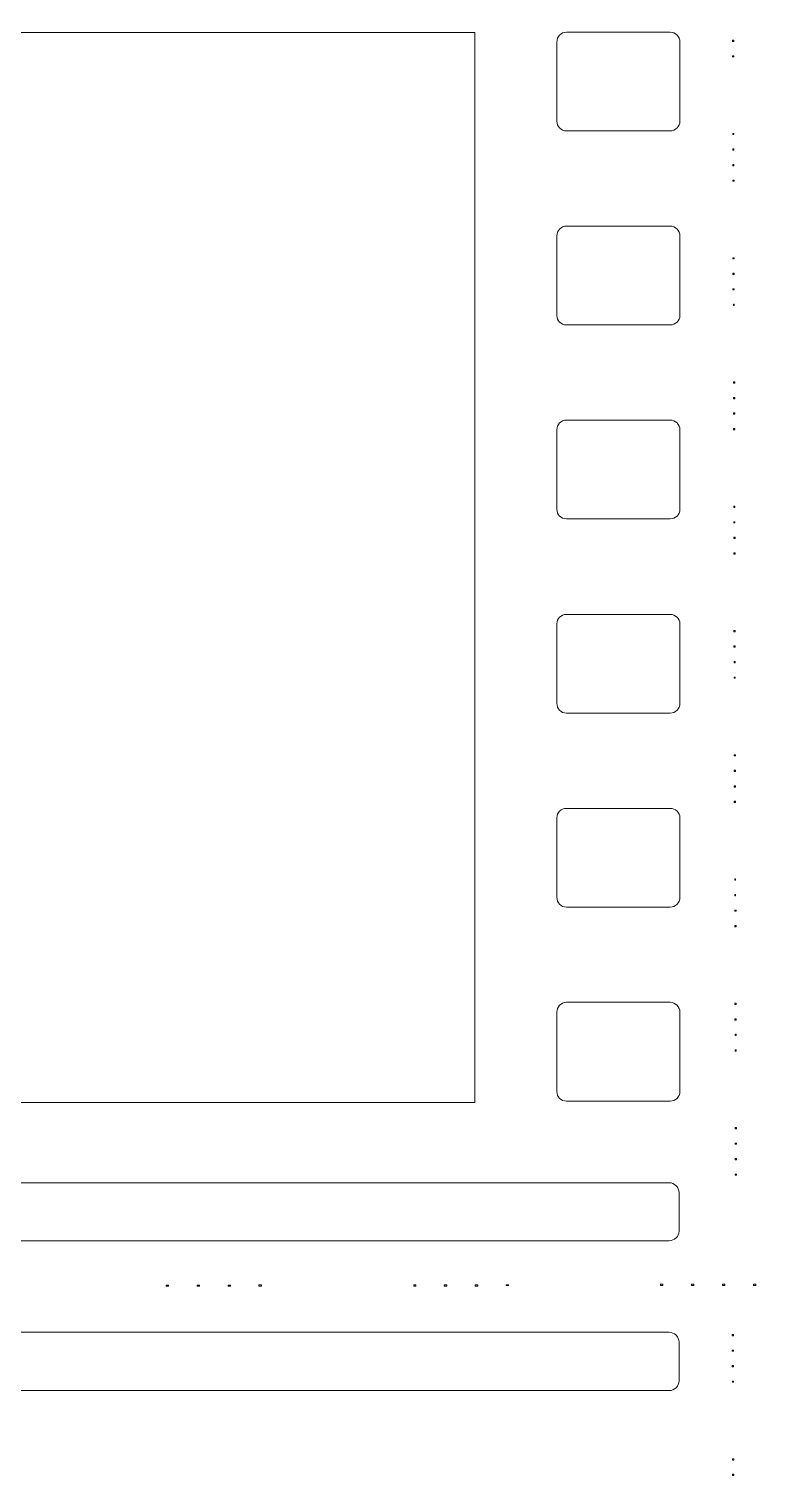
# Model space of a CAD drawing. Header units: centimetres. Extents: x -7.3 to 7.2, y -9.5 to 9.5.
# Drawn here: x -5.912 to -4.548, y -4.366 to -1.694 of the extents above; entities that cross this region are included whole.
import ezdxf

# ---------------------------------------------------------------- set-up
doc = ezdxf.new("R2010")
doc.units = ezdxf.units.CM
doc.header["$MEASUREMENT"] = 0
doc.layers.add('Layer 1', color=7, linetype='Continuous')

msp = doc.modelspace()

# ---------------------------------------------------------------- linework, layer by layer
at = {"layer": 'Layer 1', "lineweight": 9}
for points, knots in [([(-4.46691, 9.52087), (-4.46691, 9.52087), (-4.57605, 9.34393), (-4.57605, 9.34393), (-4.57605, 9.34393), (-4.57605, 9.34393), (-4.61905, 9.34393), (-4.61905, 9.34393), (-4.61905, 9.34393), (-4.61905, 9.34393), (-7.29051, 9.34393), (-7.29051, 9.34393), (-7.29051, 9.34393), (-7.29051, 9.34393), (-7.29051, -9.34393), (-7.29051, -9.34393), (-7.29051, -9.34393), (-7.29051, -9.34393), (-4.61905, -9.34393), (-4.61905, -9.34393), (-4.61905, -9.34393), (-4.61905, -9.34393), (-4.57605, -9.34393), (-4.57605, -9.34393), (-4.57605, -9.34393), (-4.57605, -9.34393), (-4.46691, -9.52004), (-4.46691, -9.52004), (-4.46691, -9.52004), (-4.46691, -9.52004), (-2.11956, -9.52004), (-2.11956, -9.52004), (-2.11956, -9.52004), (-2.11956, -9.52004), (-2.02778, -9.34393), (-2.02778, -9.34393), (-2.02778, -9.34393), (-2.02778, -9.34393), (-1.95172, -9.34393), (-1.95172, -9.34393), (-1.95172, -9.34393), (-1.95172, -9.34393), (-1.95172, -9.28026), (-1.95172, -9.28026), (-1.95172, -9.28026), (-1.95172, -9.28026), (-1.79214, -9.19675), (-1.79214, -9.19675), (-1.79214, -9.19675), (-1.79214, -9.19675), (-1.79214, -6.8494), (-1.79214, -6.8494), (-1.79214, -6.8494), (-1.79214, -6.8494), (-1.95172, -6.75101), (-1.95172, -6.75101), (-1.95172, -6.75101), (-1.95172, -6.75101), (-1.94841, -6.5997), (-1.94841, -6.5997), (-1.94841, -6.5997), (-1.94841, -6.5997), (-1.78883, -6.50131), (-1.78883, -6.50131), (-1.78883, -6.50131), (-1.78883, -6.50131), (-1.78883, -4.15396), (-1.78883, -4.15396), (-1.78883, -4.15396), (-1.78883, -4.15396), (-1.94841, -4.0721), (-1.94841, -4.0721), (-1.94841, -4.0721), (-1.94841, -4.0721), (-1.94841, -3.92989), (-1.94841, -3.92989), (-1.94841, -3.92989), (-1.94841, -3.92989), (-1.78883, -3.83232), (-1.78883, -3.83232), (-1.78883, -3.83232), (-1.78883, -3.83232), (-1.78883, -1.48497), (-1.78883, -1.48497), (-1.78883, -1.48497), (-1.78883, -1.48497), (-1.94841, -1.40229), (-1.94841, -1.40229), (-1.94841, -1.40229), (-1.94841, -1.40229), (-1.94841, -1.26008), (-1.94841, -1.26008), (-1.94841, -1.26008), (-1.94841, -1.26008), (-1.78883, -1.16169), (-1.78883, -1.16169), (-1.78883, -1.16169), (-1.78883, -1.16169), (-1.78883, 1.18484), (-1.78883, 1.18484), (-1.78883, 1.18484), (-1.78883, 1.18484), (-1.94841, 1.26752), (-1.94841, 1.26752), (-1.94841, 1.26752), (-1.94841, 1.26752), (-1.94841, 1.40891), (-1.94841, 1.40891), (-1.94841, 1.40891), (-1.94841, 1.40891), (-1.78883, 1.50647), (-1.78883, 1.50647), (-1.78883, 1.50647), (-1.78883, 1.50647), (-1.78883, 3.85382), (-1.78883, 3.85382), (-1.78883, 3.85382), (-1.78883, 3.85382), (-1.94841, 3.9365), (-1.94841, 3.9365), (-1.94841, 3.9365), (-1.94841, 3.9365), (-1.94841, 4.07872), (-1.94841, 4.07872), (-1.94841, 4.07872), (-1.94841, 4.07872), (-1.78883, 4.17711), (-1.78883, 4.17711), (-1.78883, 4.17711), (-1.78883, 4.17711), (-1.78883, 6.52363), (-1.78883, 6.52363), (-1.78883, 6.52363), (-1.78883, 6.52363), (-1.94841, 6.60632), (-1.94841, 6.60632), (-1.94841, 6.60632), (-1.94841, 6.60632), (-1.95172, 6.75184), (-1.95172, 6.75184), (-1.95172, 6.75184), (-1.95172, 6.75184), (-1.79214, 6.85023), (-1.79214, 6.85023), (-1.79214, 6.85023), (-1.79214, 6.85023), (-1.79214, 9.19758), (-1.79214, 9.19758), (-1.79214, 9.19758), (-1.79214, 9.19758), (-1.95172, 9.28026), (-1.95172, 9.28026), (-1.95172, 9.28026), (-1.95172, 9.28026), (-1.95172, 9.34393), (-1.95172, 9.34393), (-1.95172, 9.34393), (-1.95172, 9.34393), (-2.02778, 9.34393), (-2.02778, 9.34393), (-2.02778, 9.34393), (-2.02778, 9.34393), (-2.11956, 9.52087), (-2.11956, 9.52087), (-2.11956, 9.52087), (-2.11956, 9.52087), (-4.46691, 9.52087), (-4.46691, 9.52087)], [0, 0, 0, 0, 0.0232558, 0.0232558, 0.0232558, 0.0232558, 0.0465116, 0.0465116, 0.0465116, 0.0465116, 0.0697674, 0.0697674, 0.0697674, 0.0697674, 0.0930233, 0.0930233, 0.0930233, 0.0930233, 0.1162791, 0.1162791, 0.1162791, 0.1162791, 0.1395349, 0.1395349, 0.1395349, 0.1395349, 0.1627907, 0.1627907, 0.1627907, 0.1627907, 0.1860465, 0.1860465, 0.1860465, 0.1860465, 0.2093023, 0.2093023, 0.2093023, 0.2093023, 0.2325581, 0.2325581, 0.2325581, 0.2325581, 0.255814, 0.255814, 0.255814, 0.255814, 0.2790698, 0.2790698, 0.2790698, 0.2790698, 0.3023256, 0.3023256, 0.3023256, 0.3023256, 0.3255814, 0.3255814, 0.3255814, 0.3255814, 0.3488372, 0.3488372, 0.3488372, 0.3488372, 0.372093, 0.372093, 0.372093, 0.372093, 0.3953488, 0.3953488, 0.3953488, 0.3953488, 0.4186047, 0.4186047, 0.4186047, 0.4186047, 0.4418605, 0.4418605, 0.4418605, 0.4418605, 0.4651163, 0.4651163, 0.4651163, 0.4651163, 0.4883721, 0.4883721, 0.4883721, 0.4883721, 0.5116279, 0.5116279, 0.5116279, 0.5116279, 0.5348837, 0.5348837, 0.5348837, 0.5348837, 0.5581395, 0.5581395, 0.5581395, 0.5581395, 0.5813953, 0.5813953, 0.5813953, 0.5813953, 0.6046512, 0.6046512, 0.6046512, 0.6046512, 0.627907, 0.627907, 0.627907, 0.627907, 0.6511628, 0.6511628, 0.6511628, 0.6511628, 0.6744186, 0.6744186, 0.6744186, 0.6744186, 0.6976744, 0.6976744, 0.6976744, 0.6976744, 0.7209302, 0.7209302, 0.7209302, 0.7209302, 0.744186, 0.744186, 0.744186, 0.744186, 0.7674419, 0.7674419, 0.7674419, 0.7674419, 0.7906977, 0.7906977, 0.7906977, 0.7906977, 0.8139535, 0.8139535, 0.8139535, 0.8139535, 0.8372093, 0.8372093, 0.8372093, 0.8372093, 0.8604651, 0.8604651, 0.8604651, 0.8604651, 0.8837209, 0.8837209, 0.8837209, 0.8837209, 0.9069767, 0.9069767, 0.9069767, 0.9069767, 0.9302326, 0.9302326, 0.9302326, 0.9302326, 0.9534884, 0.9534884, 0.9534884, 0.9534884, 1, 1, 1, 1]), ([(-6.80847, -1.70077), (-6.80847, -1.70077), (-5.09116, -1.70077), (-5.09116, -1.70077), (-5.09116, -1.70077), (-5.09116, -1.70077), (-5.09116, -3.67109), (-5.09116, -3.67109), (-5.09116, -3.67109), (-5.09116, -3.67109), (-6.80847, -3.67109), (-6.80847, -3.67109), (-6.80847, -3.67109), (-6.80847, -3.67109), (-6.80847, -1.70077), (-6.80847, -1.70077)], [0, 0, 0, 0, 0.2, 0.2, 0.2, 0.2, 0.4, 0.4, 0.4, 0.4, 0.6, 0.6, 0.6, 0.6, 1, 1, 1, 1]), ([(-4.92249, -1.69995), (-4.92249, -1.69995), (-4.73149, -1.69995), (-4.73149, -1.69995), (-4.73149, -1.69995), (-4.72164, -1.69995), (-4.7133, -1.70828), (-4.7133, -1.71814), (-4.7133, -1.71814), (-4.7133, -1.71814), (-4.7133, -1.86366), (-4.7133, -1.86366), (-4.7133, -1.86366), (-4.7133, -1.87351), (-4.72164, -1.88185), (-4.73149, -1.88185), (-4.73149, -1.88185), (-4.73149, -1.88185), (-4.92249, -1.88185), (-4.92249, -1.88185), (-4.92249, -1.88185), (-4.93234, -1.88185), (-4.93985, -1.87351), (-4.93985, -1.86366), (-4.93985, -1.86366), (-4.93985, -1.86366), (-4.93985, -1.71814), (-4.93985, -1.71814), (-4.93985, -1.71814), (-4.93985, -1.70828), (-4.93234, -1.69995), (-4.92249, -1.69995)], [0, 0, 0, 0, 0.1111111, 0.1111111, 0.1111111, 0.1111111, 0.2222222, 0.2222222, 0.2222222, 0.2222222, 0.3333333, 0.3333333, 0.3333333, 0.3333333, 0.4444444, 0.4444444, 0.4444444, 0.4444444, 0.5555556, 0.5555556, 0.5555556, 0.5555556, 0.6666667, 0.6666667, 0.6666667, 0.6666667, 0.7777778, 0.7777778, 0.7777778, 0.7777778, 1, 1, 1, 1]), ([(-4.61657, -1.71483), (-4.61657, -1.71483), (-4.61409, -1.71483), (-4.61409, -1.71483), (-4.61409, -1.71483), (-4.61409, -1.71483), (-4.61409, -1.71731), (-4.61409, -1.71731), (-4.61409, -1.71731), (-4.61409, -1.71731), (-4.61657, -1.71731), (-4.61657, -1.71731), (-4.61657, -1.71731), (-4.61657, -1.71731), (-4.61657, -1.71483), (-4.61657, -1.71483)], [0, 0, 0, 0, 0.2, 0.2, 0.2, 0.2, 0.4, 0.4, 0.4, 0.4, 0.6, 0.6, 0.6, 0.6, 1, 1, 1, 1]), ([(-4.61657, -1.74377), (-4.61657, -1.74377), (-4.61409, -1.74377), (-4.61409, -1.74377), (-4.61409, -1.74377), (-4.61409, -1.74377), (-4.61409, -1.74542), (-4.61409, -1.74542), (-4.61409, -1.74542), (-4.61409, -1.74542), (-4.61657, -1.74542), (-4.61657, -1.74542), (-4.61657, -1.74542), (-4.61657, -1.74542), (-4.61657, -1.74377), (-4.61657, -1.74377)], [0, 0, 0, 0, 0.2, 0.2, 0.2, 0.2, 0.4, 0.4, 0.4, 0.4, 0.6, 0.6, 0.6, 0.6, 1, 1, 1, 1]), ([(-4.61574, -1.88681), (-4.61574, -1.88681), (-4.61409, -1.88681), (-4.61409, -1.88681), (-4.61409, -1.88681), (-4.61409, -1.88681), (-4.61409, -1.88846), (-4.61409, -1.88846), (-4.61409, -1.88846), (-4.61409, -1.88846), (-4.61574, -1.88846), (-4.61574, -1.88846), (-4.61574, -1.88846), (-4.61574, -1.88846), (-4.61574, -1.88681), (-4.61574, -1.88681)], [0, 0, 0, 0, 0.2, 0.2, 0.2, 0.2, 0.4, 0.4, 0.4, 0.4, 0.6, 0.6, 0.6, 0.6, 1, 1, 1, 1]), ([(-4.61574, -1.91492), (-4.61574, -1.91492), (-4.61409, -1.91492), (-4.61409, -1.91492), (-4.61409, -1.91492), (-4.61409, -1.91492), (-4.61409, -1.9174), (-4.61409, -1.9174), (-4.61409, -1.9174), (-4.61409, -1.9174), (-4.61574, -1.9174), (-4.61574, -1.9174), (-4.61574, -1.9174), (-4.61574, -1.9174), (-4.61574, -1.91492), (-4.61574, -1.91492)], [0, 0, 0, 0, 0.2, 0.2, 0.2, 0.2, 0.4, 0.4, 0.4, 0.4, 0.6, 0.6, 0.6, 0.6, 1, 1, 1, 1]), ([(-4.61574, -1.94386), (-4.61574, -1.94386), (-4.61409, -1.94386), (-4.61409, -1.94386), (-4.61409, -1.94386), (-4.61409, -1.94386), (-4.61409, -1.94634), (-4.61409, -1.94634), (-4.61409, -1.94634), (-4.61409, -1.94634), (-4.61574, -1.94634), (-4.61574, -1.94634), (-4.61574, -1.94634), (-4.61574, -1.94634), (-4.61574, -1.94386), (-4.61574, -1.94386)], [0, 0, 0, 0, 0.2, 0.2, 0.2, 0.2, 0.4, 0.4, 0.4, 0.4, 0.6, 0.6, 0.6, 0.6, 1, 1, 1, 1]), ([(-4.61574, -1.9728), (-4.61574, -1.9728), (-4.61326, -1.9728), (-4.61326, -1.9728), (-4.61326, -1.9728), (-4.61326, -1.9728), (-4.61326, -1.97445), (-4.61326, -1.97445), (-4.61326, -1.97445), (-4.61326, -1.97445), (-4.61574, -1.97445), (-4.61574, -1.97445), (-4.61574, -1.97445), (-4.61574, -1.97445), (-4.61574, -1.9728), (-4.61574, -1.9728)], [0, 0, 0, 0, 0.2, 0.2, 0.2, 0.2, 0.4, 0.4, 0.4, 0.4, 0.6, 0.6, 0.6, 0.6, 1, 1, 1, 1]), ([(-4.92249, -2.05714), (-4.92249, -2.05714), (-4.73149, -2.05714), (-4.73149, -2.05714), (-4.73149, -2.05714), (-4.72164, -2.05714), (-4.7133, -2.06547), (-4.7133, -2.07533), (-4.7133, -2.07533), (-4.7133, -2.07533), (-4.7133, -2.22167), (-4.7133, -2.22167), (-4.7133, -2.22167), (-4.7133, -2.23152), (-4.72164, -2.23904), (-4.73149, -2.23904), (-4.73149, -2.23904), (-4.73149, -2.23904), (-4.92249, -2.23904), (-4.92249, -2.23904), (-4.92249, -2.23904), (-4.93234, -2.23904), (-4.93985, -2.23152), (-4.93985, -2.22167), (-4.93985, -2.22167), (-4.93985, -2.22167), (-4.93985, -2.07533), (-4.93985, -2.07533), (-4.93985, -2.07533), (-4.93985, -2.06547), (-4.93234, -2.05714), (-4.92249, -2.05714)], [0, 0, 0, 0, 0.1111111, 0.1111111, 0.1111111, 0.1111111, 0.2222222, 0.2222222, 0.2222222, 0.2222222, 0.3333333, 0.3333333, 0.3333333, 0.3333333, 0.4444444, 0.4444444, 0.4444444, 0.4444444, 0.5555556, 0.5555556, 0.5555556, 0.5555556, 0.6666667, 0.6666667, 0.6666667, 0.6666667, 0.7777778, 0.7777778, 0.7777778, 0.7777778, 1, 1, 1, 1]), ([(-4.61574, -2.11584), (-4.61574, -2.11584), (-4.61326, -2.11584), (-4.61326, -2.11584), (-4.61326, -2.11584), (-4.61326, -2.11584), (-4.61326, -2.11749), (-4.61326, -2.11749), (-4.61326, -2.11749), (-4.61326, -2.11749), (-4.61574, -2.11749), (-4.61574, -2.11749), (-4.61574, -2.11749), (-4.61574, -2.11749), (-4.61574, -2.11584), (-4.61574, -2.11584)], [0, 0, 0, 0, 0.2, 0.2, 0.2, 0.2, 0.4, 0.4, 0.4, 0.4, 0.6, 0.6, 0.6, 0.6, 1, 1, 1, 1]), ([(-4.61574, -2.14395), (-4.61574, -2.14395), (-4.61326, -2.14395), (-4.61326, -2.14395), (-4.61326, -2.14395), (-4.61326, -2.14395), (-4.61326, -2.14643), (-4.61326, -2.14643), (-4.61326, -2.14643), (-4.61326, -2.14643), (-4.61574, -2.14643), (-4.61574, -2.14643), (-4.61574, -2.14643), (-4.61574, -2.14643), (-4.61574, -2.14395), (-4.61574, -2.14395)], [0, 0, 0, 0, 0.2, 0.2, 0.2, 0.2, 0.4, 0.4, 0.4, 0.4, 0.6, 0.6, 0.6, 0.6, 1, 1, 1, 1]), ([(-4.61574, -2.17289), (-4.61574, -2.17289), (-4.61326, -2.17289), (-4.61326, -2.17289), (-4.61326, -2.17289), (-4.61326, -2.17289), (-4.61326, -2.17454), (-4.61326, -2.17454), (-4.61326, -2.17454), (-4.61326, -2.17454), (-4.61574, -2.17454), (-4.61574, -2.17454), (-4.61574, -2.17454), (-4.61574, -2.17454), (-4.61574, -2.17289), (-4.61574, -2.17289)], [0, 0, 0, 0, 0.2, 0.2, 0.2, 0.2, 0.4, 0.4, 0.4, 0.4, 0.6, 0.6, 0.6, 0.6, 1, 1, 1, 1]), ([(-4.61491, -2.201), (-4.61491, -2.201), (-4.61326, -2.201), (-4.61326, -2.201), (-4.61326, -2.201), (-4.61326, -2.201), (-4.61326, -2.20348), (-4.61326, -2.20348), (-4.61326, -2.20348), (-4.61326, -2.20348), (-4.61491, -2.20348), (-4.61491, -2.20348), (-4.61491, -2.20348), (-4.61491, -2.20348), (-4.61491, -2.201), (-4.61491, -2.201)], [0, 0, 0, 0, 0.2, 0.2, 0.2, 0.2, 0.4, 0.4, 0.4, 0.4, 0.6, 0.6, 0.6, 0.6, 1, 1, 1, 1]), ([(-4.61491, -2.34404), (-4.61491, -2.34404), (-4.61243, -2.34404), (-4.61243, -2.34404), (-4.61243, -2.34404), (-4.61243, -2.34404), (-4.61243, -2.34652), (-4.61243, -2.34652), (-4.61243, -2.34652), (-4.61243, -2.34652), (-4.61491, -2.34652), (-4.61491, -2.34652), (-4.61491, -2.34652), (-4.61491, -2.34652), (-4.61491, -2.34404), (-4.61491, -2.34404)], [0, 0, 0, 0, 0.2, 0.2, 0.2, 0.2, 0.4, 0.4, 0.4, 0.4, 0.6, 0.6, 0.6, 0.6, 1, 1, 1, 1]), ([(-4.61491, -2.37298), (-4.61491, -2.37298), (-4.61243, -2.37298), (-4.61243, -2.37298), (-4.61243, -2.37298), (-4.61243, -2.37298), (-4.61243, -2.37546), (-4.61243, -2.37546), (-4.61243, -2.37546), (-4.61243, -2.37546), (-4.61491, -2.37546), (-4.61491, -2.37546), (-4.61491, -2.37546), (-4.61491, -2.37546), (-4.61491, -2.37298), (-4.61491, -2.37298)], [0, 0, 0, 0, 0.2, 0.2, 0.2, 0.2, 0.4, 0.4, 0.4, 0.4, 0.6, 0.6, 0.6, 0.6, 1, 1, 1, 1]), ([(-4.61491, -2.40109), (-4.61491, -2.40109), (-4.61243, -2.40109), (-4.61243, -2.40109), (-4.61243, -2.40109), (-4.61243, -2.40109), (-4.61243, -2.40357), (-4.61243, -2.40357), (-4.61243, -2.40357), (-4.61243, -2.40357), (-4.61491, -2.40357), (-4.61491, -2.40357), (-4.61491, -2.40357), (-4.61491, -2.40357), (-4.61491, -2.40109), (-4.61491, -2.40109)], [0, 0, 0, 0, 0.2, 0.2, 0.2, 0.2, 0.4, 0.4, 0.4, 0.4, 0.6, 0.6, 0.6, 0.6, 1, 1, 1, 1]), ([(-4.92249, -2.41432), (-4.92249, -2.41432), (-4.73149, -2.41432), (-4.73149, -2.41432), (-4.73149, -2.41432), (-4.72164, -2.41432), (-4.7133, -2.42266), (-4.7133, -2.43251), (-4.7133, -2.43251), (-4.7133, -2.43251), (-4.7133, -2.57886), (-4.7133, -2.57886), (-4.7133, -2.57886), (-4.7133, -2.58871), (-4.72164, -2.59622), (-4.73149, -2.59622), (-4.73149, -2.59622), (-4.73149, -2.59622), (-4.92249, -2.59622), (-4.92249, -2.59622), (-4.92249, -2.59622), (-4.93234, -2.59622), (-4.93985, -2.58871), (-4.93985, -2.57886), (-4.93985, -2.57886), (-4.93985, -2.57886), (-4.93985, -2.43251), (-4.93985, -2.43251), (-4.93985, -2.43251), (-4.93985, -2.42266), (-4.93234, -2.41432), (-4.92249, -2.41432)], [0, 0, 0, 0, 0.1111111, 0.1111111, 0.1111111, 0.1111111, 0.2222222, 0.2222222, 0.2222222, 0.2222222, 0.3333333, 0.3333333, 0.3333333, 0.3333333, 0.4444444, 0.4444444, 0.4444444, 0.4444444, 0.5555556, 0.5555556, 0.5555556, 0.5555556, 0.6666667, 0.6666667, 0.6666667, 0.6666667, 0.7777778, 0.7777778, 0.7777778, 0.7777778, 1, 1, 1, 1]), ([(-4.61491, -2.43003), (-4.61491, -2.43003), (-4.61243, -2.43003), (-4.61243, -2.43003), (-4.61243, -2.43003), (-4.61243, -2.43003), (-4.61243, -2.43251), (-4.61243, -2.43251), (-4.61243, -2.43251), (-4.61243, -2.43251), (-4.61491, -2.43251), (-4.61491, -2.43251), (-4.61491, -2.43251), (-4.61491, -2.43251), (-4.61491, -2.43003), (-4.61491, -2.43003)], [0, 0, 0, 0, 0.2, 0.2, 0.2, 0.2, 0.4, 0.4, 0.4, 0.4, 0.6, 0.6, 0.6, 0.6, 1, 1, 1, 1]), ([(-4.61409, -2.57307), (-4.61409, -2.57307), (-4.61243, -2.57307), (-4.61243, -2.57307), (-4.61243, -2.57307), (-4.61243, -2.57307), (-4.61243, -2.57555), (-4.61243, -2.57555), (-4.61243, -2.57555), (-4.61243, -2.57555), (-4.61409, -2.57555), (-4.61409, -2.57555), (-4.61409, -2.57555), (-4.61409, -2.57555), (-4.61409, -2.57307), (-4.61409, -2.57307)], [0, 0, 0, 0, 0.2, 0.2, 0.2, 0.2, 0.4, 0.4, 0.4, 0.4, 0.6, 0.6, 0.6, 0.6, 1, 1, 1, 1]), ([(-4.61409, -2.60201), (-4.61409, -2.60201), (-4.61243, -2.60201), (-4.61243, -2.60201), (-4.61243, -2.60201), (-4.61243, -2.60201), (-4.61243, -2.60367), (-4.61243, -2.60367), (-4.61243, -2.60367), (-4.61243, -2.60367), (-4.61409, -2.60367), (-4.61409, -2.60367), (-4.61409, -2.60367), (-4.61409, -2.60367), (-4.61409, -2.60201), (-4.61409, -2.60201)], [0, 0, 0, 0, 0.2, 0.2, 0.2, 0.2, 0.4, 0.4, 0.4, 0.4, 0.6, 0.6, 0.6, 0.6, 1, 1, 1, 1]), ([(-4.61409, -2.63012), (-4.61409, -2.63012), (-4.6116, -2.63012), (-4.6116, -2.63012), (-4.6116, -2.63012), (-4.6116, -2.63012), (-4.6116, -2.6326), (-4.6116, -2.6326), (-4.6116, -2.6326), (-4.6116, -2.6326), (-4.61409, -2.6326), (-4.61409, -2.6326), (-4.61409, -2.6326), (-4.61409, -2.6326), (-4.61409, -2.63012), (-4.61409, -2.63012)], [0, 0, 0, 0, 0.2, 0.2, 0.2, 0.2, 0.4, 0.4, 0.4, 0.4, 0.6, 0.6, 0.6, 0.6, 1, 1, 1, 1]), ([(-4.61409, -2.65906), (-4.61409, -2.65906), (-4.6116, -2.65906), (-4.6116, -2.65906), (-4.6116, -2.65906), (-4.6116, -2.65906), (-4.6116, -2.66154), (-4.6116, -2.66154), (-4.6116, -2.66154), (-4.6116, -2.66154), (-4.61409, -2.66154), (-4.61409, -2.66154), (-4.61409, -2.66154), (-4.61409, -2.66154), (-4.61409, -2.65906), (-4.61409, -2.65906)], [0, 0, 0, 0, 0.2, 0.2, 0.2, 0.2, 0.4, 0.4, 0.4, 0.4, 0.6, 0.6, 0.6, 0.6, 1, 1, 1, 1]), ([(-4.92249, -2.77234), (-4.92249, -2.77234), (-4.73149, -2.77234), (-4.73149, -2.77234), (-4.73149, -2.77234), (-4.72164, -2.77234), (-4.7133, -2.77985), (-4.7133, -2.7897), (-4.7133, -2.7897), (-4.7133, -2.7897), (-4.7133, -2.93605), (-4.7133, -2.93605), (-4.7133, -2.93605), (-4.7133, -2.9459), (-4.72164, -2.95424), (-4.73149, -2.95424), (-4.73149, -2.95424), (-4.73149, -2.95424), (-4.92249, -2.95424), (-4.92249, -2.95424), (-4.92249, -2.95424), (-4.93234, -2.95424), (-4.93985, -2.9459), (-4.93985, -2.93605), (-4.93985, -2.93605), (-4.93985, -2.93605), (-4.93985, -2.7897), (-4.93985, -2.7897), (-4.93985, -2.7897), (-4.93985, -2.77985), (-4.93234, -2.77234), (-4.92249, -2.77234)], [0, 0, 0, 0, 0.1111111, 0.1111111, 0.1111111, 0.1111111, 0.2222222, 0.2222222, 0.2222222, 0.2222222, 0.3333333, 0.3333333, 0.3333333, 0.3333333, 0.4444444, 0.4444444, 0.4444444, 0.4444444, 0.5555556, 0.5555556, 0.5555556, 0.5555556, 0.6666667, 0.6666667, 0.6666667, 0.6666667, 0.7777778, 0.7777778, 0.7777778, 0.7777778, 1, 1, 1, 1]), ([(-4.61409, -2.8021), (-4.61409, -2.8021), (-4.6116, -2.8021), (-4.6116, -2.8021), (-4.6116, -2.8021), (-4.6116, -2.8021), (-4.6116, -2.80458), (-4.6116, -2.80458), (-4.6116, -2.80458), (-4.6116, -2.80458), (-4.61409, -2.80458), (-4.61409, -2.80458), (-4.61409, -2.80458), (-4.61409, -2.80458), (-4.61409, -2.8021), (-4.61409, -2.8021)], [0, 0, 0, 0, 0.2, 0.2, 0.2, 0.2, 0.4, 0.4, 0.4, 0.4, 0.6, 0.6, 0.6, 0.6, 1, 1, 1, 1]), ([(-4.61409, -2.83021), (-4.61409, -2.83021), (-4.6116, -2.83021), (-4.6116, -2.83021), (-4.6116, -2.83021), (-4.6116, -2.83021), (-4.6116, -2.8327), (-4.6116, -2.8327), (-4.6116, -2.8327), (-4.6116, -2.8327), (-4.61409, -2.8327), (-4.61409, -2.8327), (-4.61409, -2.8327), (-4.61409, -2.8327), (-4.61409, -2.83021), (-4.61409, -2.83021)], [0, 0, 0, 0, 0.2, 0.2, 0.2, 0.2, 0.4, 0.4, 0.4, 0.4, 0.6, 0.6, 0.6, 0.6, 1, 1, 1, 1]), ([(-4.61326, -2.85915), (-4.61326, -2.85915), (-4.6116, -2.85915), (-4.6116, -2.85915), (-4.6116, -2.85915), (-4.6116, -2.85915), (-4.6116, -2.86163), (-4.6116, -2.86163), (-4.6116, -2.86163), (-4.6116, -2.86163), (-4.61326, -2.86163), (-4.61326, -2.86163), (-4.61326, -2.86163), (-4.61326, -2.86163), (-4.61326, -2.85915), (-4.61326, -2.85915)], [0, 0, 0, 0, 0.2, 0.2, 0.2, 0.2, 0.4, 0.4, 0.4, 0.4, 0.6, 0.6, 0.6, 0.6, 1, 1, 1, 1]), ([(-4.61326, -2.88809), (-4.61326, -2.88809), (-4.6116, -2.88809), (-4.6116, -2.88809), (-4.6116, -2.88809), (-4.6116, -2.88809), (-4.6116, -2.88975), (-4.6116, -2.88975), (-4.6116, -2.88975), (-4.6116, -2.88975), (-4.61326, -2.88975), (-4.61326, -2.88975), (-4.61326, -2.88975), (-4.61326, -2.88975), (-4.61326, -2.88809), (-4.61326, -2.88809)], [0, 0, 0, 0, 0.2, 0.2, 0.2, 0.2, 0.4, 0.4, 0.4, 0.4, 0.6, 0.6, 0.6, 0.6, 1, 1, 1, 1]), ([(-4.61326, -3.03113), (-4.61326, -3.03113), (-4.61078, -3.03113), (-4.61078, -3.03113), (-4.61078, -3.03113), (-4.61078, -3.03113), (-4.61078, -3.03279), (-4.61078, -3.03279), (-4.61078, -3.03279), (-4.61078, -3.03279), (-4.61326, -3.03279), (-4.61326, -3.03279), (-4.61326, -3.03279), (-4.61326, -3.03279), (-4.61326, -3.03113), (-4.61326, -3.03113)], [0, 0, 0, 0, 0.2, 0.2, 0.2, 0.2, 0.4, 0.4, 0.4, 0.4, 0.6, 0.6, 0.6, 0.6, 1, 1, 1, 1]), ([(-4.61326, -3.05924), (-4.61326, -3.05924), (-4.61078, -3.05924), (-4.61078, -3.05924), (-4.61078, -3.05924), (-4.61078, -3.05924), (-4.61078, -3.06173), (-4.61078, -3.06173), (-4.61078, -3.06173), (-4.61078, -3.06173), (-4.61326, -3.06173), (-4.61326, -3.06173), (-4.61326, -3.06173), (-4.61326, -3.06173), (-4.61326, -3.05924), (-4.61326, -3.05924)], [0, 0, 0, 0, 0.2, 0.2, 0.2, 0.2, 0.4, 0.4, 0.4, 0.4, 0.6, 0.6, 0.6, 0.6, 1, 1, 1, 1]), ([(-4.61326, -3.08818), (-4.61326, -3.08818), (-4.61078, -3.08818), (-4.61078, -3.08818), (-4.61078, -3.08818), (-4.61078, -3.08818), (-4.61078, -3.09066), (-4.61078, -3.09066), (-4.61078, -3.09066), (-4.61078, -3.09066), (-4.61326, -3.09066), (-4.61326, -3.09066), (-4.61326, -3.09066), (-4.61326, -3.09066), (-4.61326, -3.08818), (-4.61326, -3.08818)], [0, 0, 0, 0, 0.2, 0.2, 0.2, 0.2, 0.4, 0.4, 0.4, 0.4, 0.6, 0.6, 0.6, 0.6, 1, 1, 1, 1]), ([(-4.61326, -3.1163), (-4.61326, -3.1163), (-4.61078, -3.1163), (-4.61078, -3.1163), (-4.61078, -3.1163), (-4.61078, -3.1163), (-4.61078, -3.11878), (-4.61078, -3.11878), (-4.61078, -3.11878), (-4.61078, -3.11878), (-4.61326, -3.11878), (-4.61326, -3.11878), (-4.61326, -3.11878), (-4.61326, -3.11878), (-4.61326, -3.1163), (-4.61326, -3.1163)], [0, 0, 0, 0, 0.2, 0.2, 0.2, 0.2, 0.4, 0.4, 0.4, 0.4, 0.6, 0.6, 0.6, 0.6, 1, 1, 1, 1]), ([(-4.92249, -3.12952), (-4.92249, -3.12952), (-4.73149, -3.12952), (-4.73149, -3.12952), (-4.73149, -3.12952), (-4.72164, -3.12952), (-4.7133, -3.13704), (-4.7133, -3.14689), (-4.7133, -3.14689), (-4.7133, -3.14689), (-4.7133, -3.29324), (-4.7133, -3.29324), (-4.7133, -3.29324), (-4.7133, -3.30309), (-4.72164, -3.31143), (-4.73149, -3.31143), (-4.73149, -3.31143), (-4.73149, -3.31143), (-4.92249, -3.31143), (-4.92249, -3.31143), (-4.92249, -3.31143), (-4.93234, -3.31143), (-4.93985, -3.30309), (-4.93985, -3.29324), (-4.93985, -3.29324), (-4.93985, -3.29324), (-4.93985, -3.14689), (-4.93985, -3.14689), (-4.93985, -3.14689), (-4.93985, -3.13704), (-4.93234, -3.12952), (-4.92249, -3.12952)], [0, 0, 0, 0, 0.1111111, 0.1111111, 0.1111111, 0.1111111, 0.2222222, 0.2222222, 0.2222222, 0.2222222, 0.3333333, 0.3333333, 0.3333333, 0.3333333, 0.4444444, 0.4444444, 0.4444444, 0.4444444, 0.5555556, 0.5555556, 0.5555556, 0.5555556, 0.6666667, 0.6666667, 0.6666667, 0.6666667, 0.7777778, 0.7777778, 0.7777778, 0.7777778, 1, 1, 1, 1]), ([(-4.61243, -3.25934), (-4.61243, -3.25934), (-4.61078, -3.25934), (-4.61078, -3.25934), (-4.61078, -3.25934), (-4.61078, -3.25934), (-4.61078, -3.26182), (-4.61078, -3.26182), (-4.61078, -3.26182), (-4.61078, -3.26182), (-4.61243, -3.26182), (-4.61243, -3.26182), (-4.61243, -3.26182), (-4.61243, -3.26182), (-4.61243, -3.25934), (-4.61243, -3.25934)], [0, 0, 0, 0, 0.2, 0.2, 0.2, 0.2, 0.4, 0.4, 0.4, 0.4, 0.6, 0.6, 0.6, 0.6, 1, 1, 1, 1]), ([(-4.61243, -3.28827), (-4.61243, -3.28827), (-4.61078, -3.28827), (-4.61078, -3.28827), (-4.61078, -3.28827), (-4.61078, -3.28827), (-4.61078, -3.29076), (-4.61078, -3.29076), (-4.61078, -3.29076), (-4.61078, -3.29076), (-4.61243, -3.29076), (-4.61243, -3.29076), (-4.61243, -3.29076), (-4.61243, -3.29076), (-4.61243, -3.28827), (-4.61243, -3.28827)], [0, 0, 0, 0, 0.2, 0.2, 0.2, 0.2, 0.4, 0.4, 0.4, 0.4, 0.6, 0.6, 0.6, 0.6, 1, 1, 1, 1]), ([(-4.61243, -3.31721), (-4.61243, -3.31721), (-4.60995, -3.31721), (-4.60995, -3.31721), (-4.60995, -3.31721), (-4.60995, -3.31721), (-4.60995, -3.31887), (-4.60995, -3.31887), (-4.60995, -3.31887), (-4.60995, -3.31887), (-4.61243, -3.31887), (-4.61243, -3.31887), (-4.61243, -3.31887), (-4.61243, -3.31887), (-4.61243, -3.31721), (-4.61243, -3.31721)], [0, 0, 0, 0, 0.2, 0.2, 0.2, 0.2, 0.4, 0.4, 0.4, 0.4, 0.6, 0.6, 0.6, 0.6, 1, 1, 1, 1]), ([(-4.61243, -3.34533), (-4.61243, -3.34533), (-4.60995, -3.34533), (-4.60995, -3.34533), (-4.60995, -3.34533), (-4.60995, -3.34533), (-4.60995, -3.34781), (-4.60995, -3.34781), (-4.60995, -3.34781), (-4.60995, -3.34781), (-4.61243, -3.34781), (-4.61243, -3.34781), (-4.61243, -3.34781), (-4.61243, -3.34781), (-4.61243, -3.34533), (-4.61243, -3.34533)], [0, 0, 0, 0, 0.2, 0.2, 0.2, 0.2, 0.4, 0.4, 0.4, 0.4, 0.6, 0.6, 0.6, 0.6, 1, 1, 1, 1]), ([(-4.92249, -3.48671), (-4.92249, -3.48671), (-4.73149, -3.48671), (-4.73149, -3.48671), (-4.73149, -3.48671), (-4.72164, -3.48671), (-4.7133, -3.49505), (-4.7133, -3.5049), (-4.7133, -3.5049), (-4.7133, -3.5049), (-4.7133, -3.65125), (-4.7133, -3.65125), (-4.7133, -3.65125), (-4.7133, -3.6611), (-4.72164, -3.66861), (-4.73149, -3.66861), (-4.73149, -3.66861), (-4.73149, -3.66861), (-4.92249, -3.66861), (-4.92249, -3.66861), (-4.92249, -3.66861), (-4.93234, -3.66861), (-4.93985, -3.6611), (-4.93985, -3.65125), (-4.93985, -3.65125), (-4.93985, -3.65125), (-4.93985, -3.5049), (-4.93985, -3.5049), (-4.93985, -3.5049), (-4.93985, -3.49505), (-4.93234, -3.48671), (-4.92249, -3.48671)], [0, 0, 0, 0, 0.1111111, 0.1111111, 0.1111111, 0.1111111, 0.2222222, 0.2222222, 0.2222222, 0.2222222, 0.3333333, 0.3333333, 0.3333333, 0.3333333, 0.4444444, 0.4444444, 0.4444444, 0.4444444, 0.5555556, 0.5555556, 0.5555556, 0.5555556, 0.6666667, 0.6666667, 0.6666667, 0.6666667, 0.7777778, 0.7777778, 0.7777778, 0.7777778, 1, 1, 1, 1]), ([(-4.61243, -3.48837), (-4.61243, -3.48837), (-4.60995, -3.48837), (-4.60995, -3.48837), (-4.60995, -3.48837), (-4.60995, -3.48837), (-4.60995, -3.49085), (-4.60995, -3.49085), (-4.60995, -3.49085), (-4.60995, -3.49085), (-4.61243, -3.49085), (-4.61243, -3.49085), (-4.61243, -3.49085), (-4.61243, -3.49085), (-4.61243, -3.48837), (-4.61243, -3.48837)], [0, 0, 0, 0, 0.2, 0.2, 0.2, 0.2, 0.4, 0.4, 0.4, 0.4, 0.6, 0.6, 0.6, 0.6, 1, 1, 1, 1]), ([(-4.61243, -3.5173), (-4.61243, -3.5173), (-4.60995, -3.5173), (-4.60995, -3.5173), (-4.60995, -3.5173), (-4.60995, -3.5173), (-4.60995, -3.51979), (-4.60995, -3.51979), (-4.60995, -3.51979), (-4.60995, -3.51979), (-4.61243, -3.51979), (-4.61243, -3.51979), (-4.61243, -3.51979), (-4.61243, -3.51979), (-4.61243, -3.5173), (-4.61243, -3.5173)], [0, 0, 0, 0, 0.2, 0.2, 0.2, 0.2, 0.4, 0.4, 0.4, 0.4, 0.6, 0.6, 0.6, 0.6, 1, 1, 1, 1]), ([(-4.6116, -3.54542), (-4.6116, -3.54542), (-4.60995, -3.54542), (-4.60995, -3.54542), (-4.60995, -3.54542), (-4.60995, -3.54542), (-4.60995, -3.5479), (-4.60995, -3.5479), (-4.60995, -3.5479), (-4.60995, -3.5479), (-4.6116, -3.5479), (-4.6116, -3.5479), (-4.6116, -3.5479), (-4.6116, -3.5479), (-4.6116, -3.54542), (-4.6116, -3.54542)], [0, 0, 0, 0, 0.2, 0.2, 0.2, 0.2, 0.4, 0.4, 0.4, 0.4, 0.6, 0.6, 0.6, 0.6, 1, 1, 1, 1]), ([(-4.6116, -3.57436), (-4.6116, -3.57436), (-4.60995, -3.57436), (-4.60995, -3.57436), (-4.60995, -3.57436), (-4.60995, -3.57436), (-4.60995, -3.57684), (-4.60995, -3.57684), (-4.60995, -3.57684), (-4.60995, -3.57684), (-4.6116, -3.57684), (-4.6116, -3.57684), (-4.6116, -3.57684), (-4.6116, -3.57684), (-4.6116, -3.57436), (-4.6116, -3.57436)], [0, 0, 0, 0, 0.2, 0.2, 0.2, 0.2, 0.4, 0.4, 0.4, 0.4, 0.6, 0.6, 0.6, 0.6, 1, 1, 1, 1]), ([(-4.6116, -3.7174), (-4.6116, -3.7174), (-4.60912, -3.7174), (-4.60912, -3.7174), (-4.60912, -3.7174), (-4.60912, -3.7174), (-4.60912, -3.71988), (-4.60912, -3.71988), (-4.60912, -3.71988), (-4.60912, -3.71988), (-4.6116, -3.71988), (-4.6116, -3.71988), (-4.6116, -3.71988), (-4.6116, -3.71988), (-4.6116, -3.7174), (-4.6116, -3.7174)], [0, 0, 0, 0, 0.2, 0.2, 0.2, 0.2, 0.4, 0.4, 0.4, 0.4, 0.6, 0.6, 0.6, 0.6, 1, 1, 1, 1]), ([(-4.6116, -3.74633), (-4.6116, -3.74633), (-4.60912, -3.74633), (-4.60912, -3.74633), (-4.60912, -3.74633), (-4.60912, -3.74633), (-4.60912, -3.74799), (-4.60912, -3.74799), (-4.60912, -3.74799), (-4.60912, -3.74799), (-4.6116, -3.74799), (-4.6116, -3.74799), (-4.6116, -3.74799), (-4.6116, -3.74799), (-4.6116, -3.74633), (-4.6116, -3.74633)], [0, 0, 0, 0, 0.2, 0.2, 0.2, 0.2, 0.4, 0.4, 0.4, 0.4, 0.6, 0.6, 0.6, 0.6, 1, 1, 1, 1]), ([(-4.6116, -3.77445), (-4.6116, -3.77445), (-4.60912, -3.77445), (-4.60912, -3.77445), (-4.60912, -3.77445), (-4.60912, -3.77445), (-4.60912, -3.77693), (-4.60912, -3.77693), (-4.60912, -3.77693), (-4.60912, -3.77693), (-4.6116, -3.77693), (-4.6116, -3.77693), (-4.6116, -3.77693), (-4.6116, -3.77693), (-4.6116, -3.77445), (-4.6116, -3.77445)], [0, 0, 0, 0, 0.2, 0.2, 0.2, 0.2, 0.4, 0.4, 0.4, 0.4, 0.6, 0.6, 0.6, 0.6, 1, 1, 1, 1]), ([(-7.17476, -3.8191), (-7.17476, -3.8191), (-4.73315, -3.8191), (-4.73315, -3.8191), (-4.73315, -3.8191), (-4.7233, -3.8191), (-4.71496, -3.82743), (-4.71496, -3.83729), (-4.71496, -3.83729), (-4.71496, -3.83729), (-4.71496, -3.90839), (-4.71496, -3.90839), (-4.71496, -3.90839), (-4.71496, -3.91824), (-4.7233, -3.92576), (-4.73315, -3.92576), (-4.73315, -3.92576), (-4.73315, -3.92576), (-7.17476, -3.92576), (-7.17476, -3.92576), (-7.17476, -3.92576), (-7.18461, -3.92576), (-7.19212, -3.91824), (-7.19212, -3.90839), (-7.19212, -3.90839), (-7.19212, -3.90839), (-7.19212, -3.83729), (-7.19212, -3.83729), (-7.19212, -3.83729), (-7.19212, -3.82743), (-7.18461, -3.8191), (-7.17476, -3.8191)], [0, 0, 0, 0, 0.1111111, 0.1111111, 0.1111111, 0.1111111, 0.2222222, 0.2222222, 0.2222222, 0.2222222, 0.3333333, 0.3333333, 0.3333333, 0.3333333, 0.4444444, 0.4444444, 0.4444444, 0.4444444, 0.5555556, 0.5555556, 0.5555556, 0.5555556, 0.6666667, 0.6666667, 0.6666667, 0.6666667, 0.7777778, 0.7777778, 0.7777778, 0.7777778, 1, 1, 1, 1]), ([(-4.6116, -3.80339), (-4.6116, -3.80339), (-4.60912, -3.80339), (-4.60912, -3.80339), (-4.60912, -3.80339), (-4.60912, -3.80339), (-4.60912, -3.80504), (-4.60912, -3.80504), (-4.60912, -3.80504), (-4.60912, -3.80504), (-4.6116, -3.80504), (-4.6116, -3.80504), (-4.6116, -3.80504), (-4.6116, -3.80504), (-4.6116, -3.80339), (-4.6116, -3.80339)], [0, 0, 0, 0, 0.2, 0.2, 0.2, 0.2, 0.4, 0.4, 0.4, 0.4, 0.6, 0.6, 0.6, 0.6, 1, 1, 1, 1]), ([(-5.65919, -4.00761), (-5.65919, -4.00761), (-5.65506, -4.00761), (-5.65506, -4.00761), (-5.65506, -4.00761), (-5.65506, -4.00761), (-5.65506, -4.00926), (-5.65506, -4.00926), (-5.65506, -4.00926), (-5.65506, -4.00926), (-5.65919, -4.00926), (-5.65919, -4.00926), (-5.65919, -4.00926), (-5.65919, -4.00926), (-5.65919, -4.00761), (-5.65919, -4.00761)], [0, 0, 0, 0, 0.2, 0.2, 0.2, 0.2, 0.4, 0.4, 0.4, 0.4, 0.6, 0.6, 0.6, 0.6, 1, 1, 1, 1]), ([(-5.60214, -4.00761), (-5.60214, -4.00761), (-5.598, -4.00761), (-5.598, -4.00761), (-5.598, -4.00761), (-5.598, -4.00761), (-5.598, -4.00926), (-5.598, -4.00926), (-5.598, -4.00926), (-5.598, -4.00926), (-5.60214, -4.00926), (-5.60214, -4.00926), (-5.60214, -4.00926), (-5.60214, -4.00926), (-5.60214, -4.00761), (-5.60214, -4.00761)], [0, 0, 0, 0, 0.2, 0.2, 0.2, 0.2, 0.4, 0.4, 0.4, 0.4, 0.6, 0.6, 0.6, 0.6, 1, 1, 1, 1]), ([(-5.54509, -4.00761), (-5.54509, -4.00761), (-5.54095, -4.00761), (-5.54095, -4.00761), (-5.54095, -4.00761), (-5.54095, -4.00761), (-5.54095, -4.00926), (-5.54095, -4.00926), (-5.54095, -4.00926), (-5.54095, -4.00926), (-5.54509, -4.00926), (-5.54509, -4.00926), (-5.54509, -4.00926), (-5.54509, -4.00926), (-5.54509, -4.00761), (-5.54509, -4.00761)], [0, 0, 0, 0, 0.2, 0.2, 0.2, 0.2, 0.4, 0.4, 0.4, 0.4, 0.6, 0.6, 0.6, 0.6, 1, 1, 1, 1]), ([(-5.48886, -4.00678), (-5.48886, -4.00678), (-5.4839, -4.00678), (-5.4839, -4.00678), (-5.4839, -4.00678), (-5.4839, -4.00678), (-5.4839, -4.00926), (-5.4839, -4.00926), (-5.4839, -4.00926), (-5.4839, -4.00926), (-5.48886, -4.00926), (-5.48886, -4.00926), (-5.48886, -4.00926), (-5.48886, -4.00926), (-5.48886, -4.00678), (-5.48886, -4.00678)], [0, 0, 0, 0, 0.2, 0.2, 0.2, 0.2, 0.4, 0.4, 0.4, 0.4, 0.6, 0.6, 0.6, 0.6, 1, 1, 1, 1]), ([(-5.20361, -4.00678), (-5.20361, -4.00678), (-5.19948, -4.00678), (-5.19948, -4.00678), (-5.19948, -4.00678), (-5.19948, -4.00678), (-5.19948, -4.00926), (-5.19948, -4.00926), (-5.19948, -4.00926), (-5.19948, -4.00926), (-5.20361, -4.00926), (-5.20361, -4.00926), (-5.20361, -4.00926), (-5.20361, -4.00926), (-5.20361, -4.00678), (-5.20361, -4.00678)], [0, 0, 0, 0, 0.2, 0.2, 0.2, 0.2, 0.4, 0.4, 0.4, 0.4, 0.6, 0.6, 0.6, 0.6, 1, 1, 1, 1]), ([(-5.14739, -4.00678), (-5.14739, -4.00678), (-5.14243, -4.00678), (-5.14243, -4.00678), (-5.14243, -4.00678), (-5.14243, -4.00678), (-5.14243, -4.00926), (-5.14243, -4.00926), (-5.14243, -4.00926), (-5.14243, -4.00926), (-5.14739, -4.00926), (-5.14739, -4.00926), (-5.14739, -4.00926), (-5.14739, -4.00926), (-5.14739, -4.00678), (-5.14739, -4.00678)], [0, 0, 0, 0, 0.2, 0.2, 0.2, 0.2, 0.4, 0.4, 0.4, 0.4, 0.6, 0.6, 0.6, 0.6, 1, 1, 1, 1]), ([(-5.09034, -4.00678), (-5.09034, -4.00678), (-5.08537, -4.00678), (-5.08537, -4.00678), (-5.08537, -4.00678), (-5.08537, -4.00678), (-5.08537, -4.00926), (-5.08537, -4.00926), (-5.08537, -4.00926), (-5.08537, -4.00926), (-5.09034, -4.00926), (-5.09034, -4.00926), (-5.09034, -4.00926), (-5.09034, -4.00926), (-5.09034, -4.00678), (-5.09034, -4.00678)], [0, 0, 0, 0, 0.2, 0.2, 0.2, 0.2, 0.4, 0.4, 0.4, 0.4, 0.6, 0.6, 0.6, 0.6, 1, 1, 1, 1]), ([(-5.03328, -4.00678), (-5.03328, -4.00678), (-5.02915, -4.00678), (-5.02915, -4.00678), (-5.02915, -4.00678), (-5.02915, -4.00678), (-5.02915, -4.00844), (-5.02915, -4.00844), (-5.02915, -4.00844), (-5.02915, -4.00844), (-5.03328, -4.00844), (-5.03328, -4.00844), (-5.03328, -4.00844), (-5.03328, -4.00844), (-5.03328, -4.00678), (-5.03328, -4.00678)], [0, 0, 0, 0, 0.2, 0.2, 0.2, 0.2, 0.4, 0.4, 0.4, 0.4, 0.6, 0.6, 0.6, 0.6, 1, 1, 1, 1]), ([(-4.74886, -4.00596), (-4.74886, -4.00596), (-4.74472, -4.00596), (-4.74472, -4.00596), (-4.74472, -4.00596), (-4.74472, -4.00596), (-4.74472, -4.00844), (-4.74472, -4.00844), (-4.74472, -4.00844), (-4.74472, -4.00844), (-4.74886, -4.00844), (-4.74886, -4.00844), (-4.74886, -4.00844), (-4.74886, -4.00844), (-4.74886, -4.00596), (-4.74886, -4.00596)], [0, 0, 0, 0, 0.2, 0.2, 0.2, 0.2, 0.4, 0.4, 0.4, 0.4, 0.6, 0.6, 0.6, 0.6, 1, 1, 1, 1]), ([(-4.69181, -4.00596), (-4.69181, -4.00596), (-4.68767, -4.00596), (-4.68767, -4.00596), (-4.68767, -4.00596), (-4.68767, -4.00596), (-4.68767, -4.00844), (-4.68767, -4.00844), (-4.68767, -4.00844), (-4.68767, -4.00844), (-4.69181, -4.00844), (-4.69181, -4.00844), (-4.69181, -4.00844), (-4.69181, -4.00844), (-4.69181, -4.00596), (-4.69181, -4.00596)], [0, 0, 0, 0, 0.2, 0.2, 0.2, 0.2, 0.4, 0.4, 0.4, 0.4, 0.6, 0.6, 0.6, 0.6, 1, 1, 1, 1]), ([(-4.63476, -4.00596), (-4.63476, -4.00596), (-4.63062, -4.00596), (-4.63062, -4.00596), (-4.63062, -4.00596), (-4.63062, -4.00596), (-4.63062, -4.00844), (-4.63062, -4.00844), (-4.63062, -4.00844), (-4.63062, -4.00844), (-4.63476, -4.00844), (-4.63476, -4.00844), (-4.63476, -4.00844), (-4.63476, -4.00844), (-4.63476, -4.00596), (-4.63476, -4.00596)], [0, 0, 0, 0, 0.2, 0.2, 0.2, 0.2, 0.4, 0.4, 0.4, 0.4, 0.6, 0.6, 0.6, 0.6, 1, 1, 1, 1]), ([(-4.57771, -4.00596), (-4.57771, -4.00596), (-4.57357, -4.00596), (-4.57357, -4.00596), (-4.57357, -4.00596), (-4.57357, -4.00596), (-4.57357, -4.00844), (-4.57357, -4.00844), (-4.57357, -4.00844), (-4.57357, -4.00844), (-4.57771, -4.00844), (-4.57771, -4.00844), (-4.57771, -4.00844), (-4.57771, -4.00844), (-4.57771, -4.00596), (-4.57771, -4.00596)], [0, 0, 0, 0, 0.2, 0.2, 0.2, 0.2, 0.4, 0.4, 0.4, 0.4, 0.6, 0.6, 0.6, 0.6, 1, 1, 1, 1]), ([(-7.17476, -4.09443), (-7.17476, -4.09443), (-4.73315, -4.09443), (-4.73315, -4.09443), (-4.73315, -4.09443), (-4.7233, -4.09443), (-4.71496, -4.10277), (-4.71496, -4.11262), (-4.71496, -4.11262), (-4.71496, -4.11262), (-4.71496, -4.18372), (-4.71496, -4.18372), (-4.71496, -4.18372), (-4.71496, -4.19358), (-4.7233, -4.20191), (-4.73315, -4.20191), (-4.73315, -4.20191), (-4.73315, -4.20191), (-7.17476, -4.20191), (-7.17476, -4.20191), (-7.17476, -4.20191), (-7.18461, -4.20191), (-7.19212, -4.19358), (-7.19212, -4.18372), (-7.19212, -4.18372), (-7.19212, -4.18372), (-7.19212, -4.11262), (-7.19212, -4.11262), (-7.19212, -4.11262), (-7.19212, -4.10277), (-7.18461, -4.09443), (-7.17476, -4.09443)], [0, 0, 0, 0, 0.1111111, 0.1111111, 0.1111111, 0.1111111, 0.2222222, 0.2222222, 0.2222222, 0.2222222, 0.3333333, 0.3333333, 0.3333333, 0.3333333, 0.4444444, 0.4444444, 0.4444444, 0.4444444, 0.5555556, 0.5555556, 0.5555556, 0.5555556, 0.6666667, 0.6666667, 0.6666667, 0.6666667, 0.7777778, 0.7777778, 0.7777778, 0.7777778, 1, 1, 1, 1]), ([(-4.61739, -4.09856), (-4.61739, -4.09856), (-4.61491, -4.09856), (-4.61491, -4.09856), (-4.61491, -4.09856), (-4.61491, -4.09856), (-4.61491, -4.10104), (-4.61491, -4.10104), (-4.61491, -4.10104), (-4.61491, -4.10104), (-4.61739, -4.10104), (-4.61739, -4.10104), (-4.61739, -4.10104), (-4.61739, -4.10104), (-4.61739, -4.09856), (-4.61739, -4.09856)], [0, 0, 0, 0, 0.2, 0.2, 0.2, 0.2, 0.4, 0.4, 0.4, 0.4, 0.6, 0.6, 0.6, 0.6, 1, 1, 1, 1]), ([(-4.61739, -4.1275), (-4.61739, -4.1275), (-4.61491, -4.1275), (-4.61491, -4.1275), (-4.61491, -4.1275), (-4.61491, -4.1275), (-4.61491, -4.12915), (-4.61491, -4.12915), (-4.61491, -4.12915), (-4.61491, -4.12915), (-4.61739, -4.12915), (-4.61739, -4.12915), (-4.61739, -4.12915), (-4.61739, -4.12915), (-4.61739, -4.1275), (-4.61739, -4.1275)], [0, 0, 0, 0, 0.2, 0.2, 0.2, 0.2, 0.4, 0.4, 0.4, 0.4, 0.6, 0.6, 0.6, 0.6, 1, 1, 1, 1]), ([(-4.61739, -4.15561), (-4.61739, -4.15561), (-4.61491, -4.15561), (-4.61491, -4.15561), (-4.61491, -4.15561), (-4.61491, -4.15561), (-4.61491, -4.15809), (-4.61491, -4.15809), (-4.61491, -4.15809), (-4.61491, -4.15809), (-4.61739, -4.15809), (-4.61739, -4.15809), (-4.61739, -4.15809), (-4.61739, -4.15809), (-4.61739, -4.15561), (-4.61739, -4.15561)], [0, 0, 0, 0, 0.2, 0.2, 0.2, 0.2, 0.4, 0.4, 0.4, 0.4, 0.6, 0.6, 0.6, 0.6, 1, 1, 1, 1]), ([(-4.61657, -4.18455), (-4.61657, -4.18455), (-4.61491, -4.18455), (-4.61491, -4.18455), (-4.61491, -4.18455), (-4.61491, -4.18455), (-4.61491, -4.1862), (-4.61491, -4.1862), (-4.61491, -4.1862), (-4.61491, -4.1862), (-4.61657, -4.1862), (-4.61657, -4.1862), (-4.61657, -4.1862), (-4.61657, -4.1862), (-4.61657, -4.18455), (-4.61657, -4.18455)], [0, 0, 0, 0, 0.2, 0.2, 0.2, 0.2, 0.4, 0.4, 0.4, 0.4, 0.6, 0.6, 0.6, 0.6, 1, 1, 1, 1]), ([(-4.61657, -4.32759), (-4.61657, -4.32759), (-4.61409, -4.32759), (-4.61409, -4.32759), (-4.61409, -4.32759), (-4.61409, -4.32759), (-4.61409, -4.33007), (-4.61409, -4.33007), (-4.61409, -4.33007), (-4.61409, -4.33007), (-4.61657, -4.33007), (-4.61657, -4.33007), (-4.61657, -4.33007), (-4.61657, -4.33007), (-4.61657, -4.32759), (-4.61657, -4.32759)], [0, 0, 0, 0, 0.2, 0.2, 0.2, 0.2, 0.4, 0.4, 0.4, 0.4, 0.6, 0.6, 0.6, 0.6, 1, 1, 1, 1]), ([(-4.61657, -4.3557), (-4.61657, -4.3557), (-4.61409, -4.3557), (-4.61409, -4.3557), (-4.61409, -4.3557), (-4.61409, -4.3557), (-4.61409, -4.35818), (-4.61409, -4.35818), (-4.61409, -4.35818), (-4.61409, -4.35818), (-4.61657, -4.35818), (-4.61657, -4.35818), (-4.61657, -4.35818), (-4.61657, -4.35818), (-4.61657, -4.3557), (-4.61657, -4.3557)], [0, 0, 0, 0, 0.2, 0.2, 0.2, 0.2, 0.4, 0.4, 0.4, 0.4, 0.6, 0.6, 0.6, 0.6, 1, 1, 1, 1])]:
    msp.add_open_spline(points, degree=3, knots=knots, dxfattribs=at)

doc.saveas('drawing.dxf')
